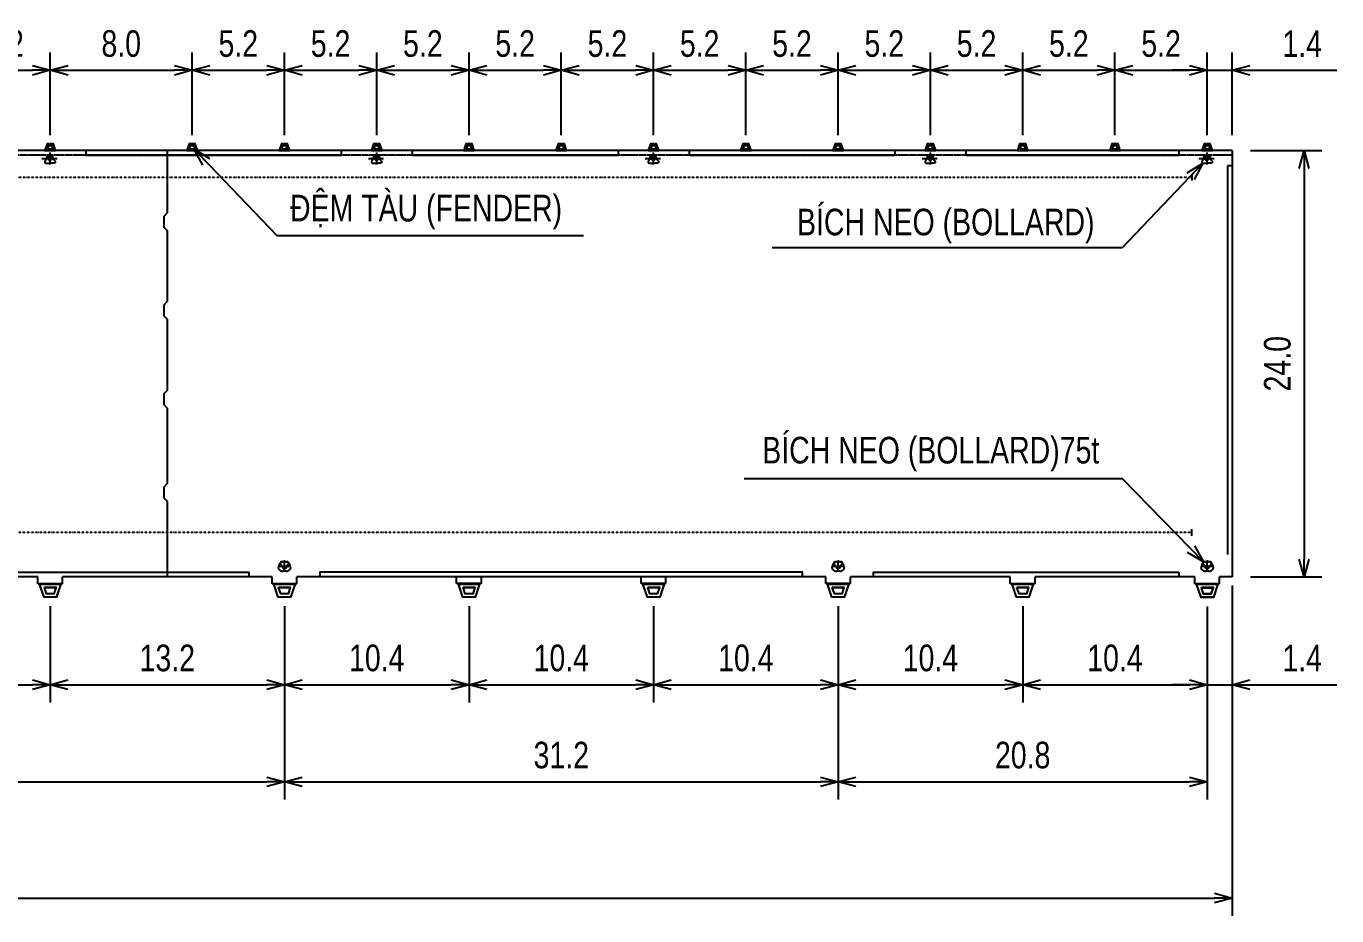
# Model space of a CAD drawing. Header units: millimetres. Extents: x -219544 to 1876052, y -110495 to 144706.
# Drawn here: x 59429 to 133280, y -1960 to 48141 of the extents above; entities that cross this region are included whole.
import ezdxf
from ezdxf.enums import TextEntityAlignment as Align

# ---------------------------------------------------------------- set-up
doc = ezdxf.new("R2010")
doc.units = ezdxf.units.MM
doc.header["$LTSCALE"] = 3
doc.header["$MEASUREMENT"] = 0
for name, pattern in [('CENTER', [2, 1.25, -0.25, 0.25, -0.25]), ('DASHDOTX2', [2, 1, -0.5, 0, -0.5]), ('HIDDEN', [0.375, 0.25, -0.125])]:
    doc.linetypes.add(name, pattern=pattern)
doc.layers.get('0').update_dxf_attribs({"linetype": 'CONTINUOUS'})
doc.layers.get('DEFPOINTS').update_dxf_attribs({"linetype": 'CONTINUOUS'})
for name, color, linetype in [('BELT', 6, 'CONTINUOUS'), ('BORDER', 10, 'CONTINUOUS'), ('CENTER', 1, 'CENTER'), ('DIM-HATCH', 2, 'CONTINUOUS'), ('FRAME', 1, 'CONTINUOUS'), ('MAINLINE', 1, 'CONTINUOUS')]:
    doc.layers.add(name, color=color, linetype=linetype)
doc.styles.add('TXT3', font='vn_vni.shx', dxfattribs={"width": 0.8})
doc.dimstyles.get("Standard").update_dxf_attribs({"dimtxt": 1500, "dimasz": 1000, "dimexe": 1000, "dimexo": 500, "dimgap": 750, "dimtad": 1, "dimdec": 1, "dimlfac": 0.001, "dimzin": 0, "dimdsep": 46, "dimtxsty": 'TXT3', "dimblk": 'OPEN30', "dimcen": 1500, "dimadec": 0, "dimazin": 0, "dimtfac": 0.75, "dimtdec": 1, "dimtmove": 2, "dimatfit": 3, "dimldrblk": 'OPEN30', "dimfxl": 1, "dimtolj": 1, "dimtzin": 0, "dimarcsym": 0})

# ---------------------------------------------------------------- blocks, each defined once
blk = doc.blocks.new('_Open30')
at = {"color": 0, "linetype": 'ByBlock', "lineweight": -2}
for p, q in [((-1, 0.268), (0, 0)), ((0, 0), (-1, -0.268)), ((0, 0), (-1, 0))]:
    blk.add_line(p, q, dxfattribs=at)
blk = doc.blocks.new('*D35')
at = {"color": 0, "lineweight": -2}
for p, q in [((128412, 41133), (132436, 41133)), ((131436, 40133), (131436, 18133)), ((128412, 17133), (132436, 17133))]:
    blk.add_line(p, q, dxfattribs=at)
at = {"layer": 'DEFPOINTS', "color": 0}
for p in [(127912, 41133), (127912, 17133), (131436, 17133)]:
    blk.add_point(p, dxfattribs=at)
at = {"color": 0, "lineweight": -2, "xscale": 1000, "yscale": 1000, "zscale": 1000}
for p, rotation in [((131436, 41133), 90), ((131436, 17133), 270)]:
    blk.add_blockref('_Open30', p, dxfattribs=dict(at, rotation=rotation))
at = {"color": 0, "insert": (129936, 29133), "char_height": 1500, "attachment_point": 5, "rotation": 90, "style": 'TXT3'}
blk.add_mtext('\\A1;24.0', dxfattribs=at)
blk = doc.blocks.new('75t')
at = {"layer": 'BELT'}
for p, q in [((-336, -124), (-308, 26)), ((-300, 50), (-246, 144)), ((-246, 144), (-221, 187)), ((-182, 221), (-117, 244)), ((175, 244), (-175, 244)), ((-117, 244), (-25, 277)), ((25, 277), (117, 244)), ((117, 244), (182, 221)), ((221, 187), (246, 144)), ((246, 144), (300, 50)), ((308, 26), (336, -124)), ((95, -281), (-95, -281))]:
    blk.add_line(p, q, dxfattribs=at)
for centre, major_axis, start_param, end_param in [((-234, 12), (75, 0), 2.624869, 2.956216), ((-175, 169), (-75, 0), -1.570796, 0.948975), ((-156, 150), (-75, 0), -1.225237, -0.516691), ((-346, -70), (219, 0), 0.199595, 0.948973), ((0, 206), (75, 0), 1.225241, 1.916352), ((0, 0), (-21.9, 0), 3.141597, 9.424782), ((346, -70), (-219, 0), -0.948973, -0.199595), ((175, 169), (75, 0), -0.948975, 1.570796), ((156, 150), (75, 0), 0.516691, 1.225237), ((234, 12), (-75, 0), 3.326969, 3.658316), ((-262, -137), (-75, 0), -0.185347, 0.790246), ((-95, 31), (312, 0), 3.931838, 4.712388), ((0, 0), (-134, 0), 0.199597, 2.941996), ((95, 31), (-312, 0), 1.570797, 2.351347), ((262, -137), (75, 0), -0.790246, 0.185347)]:
    blk.add_ellipse(centre, major_axis=major_axis, ratio=1, start_param=start_param, end_param=end_param, dxfattribs=at)
at = {"layer": 'CENTER'}
for p, q in [((0, -302), (0, 306)), ((0, 144), (0, 269)), ((364, -25), (-364, -25))]:
    blk.add_line(p, q, dxfattribs=at)
blk = doc.blocks.new('*D36')
at = {"color": 0, "lineweight": -2}
for p, q in [((-172620, 10355), (-172620, -1960)), ((127380, 10355), (127380, -1960)), ((-171620, -960), (126380, -960))]:
    blk.add_line(p, q, dxfattribs=at)
at = {"layer": 'DEFPOINTS', "color": 0}
for p in [(-172620, 10855), (127380, 10855), (127380, -960)]:
    blk.add_point(p, dxfattribs=at)
at = {"color": 0, "lineweight": -2, "xscale": 1000, "yscale": 1000, "zscale": 1000, "rotation": 180}
blk.add_blockref('_Open30', (-172620, -960), dxfattribs=at)
at = {"color": 0, "lineweight": -2, "xscale": 1000, "yscale": 1000, "zscale": 1000}
blk.add_blockref('_Open30', (127380, -960), dxfattribs=at)
at = {"color": 0, "insert": (-22620, 540), "char_height": 1500, "attachment_point": 5, "style": 'TXT3'}
blk.add_mtext('\\A1;300.0', dxfattribs=at)
blk = doc.blocks.new('*D42')
at = {"color": 0, "lineweight": -2}
for p, q in [((55584, 42008), (55584, 46657)), ((60784, 42008), (60784, 46657)), ((56584, 45657), (59784, 45657))]:
    blk.add_line(p, q, dxfattribs=at)
at = {"layer": 'DEFPOINTS', "color": 0}
for p in [(60784, 45657), (55584, 41508), (60784, 41508)]:
    blk.add_point(p, dxfattribs=at)
at = {"color": 0, "lineweight": -2, "xscale": 1000, "yscale": 1000, "zscale": 1000, "rotation": 180}
blk.add_blockref('_Open30', (55584, 45657), dxfattribs=at)
at = {"color": 0, "lineweight": -2, "xscale": 1000, "yscale": 1000, "zscale": 1000}
blk.add_blockref('_Open30', (60784, 45657), dxfattribs=at)
at = {"color": 0, "insert": (58184, 47157), "char_height": 1500, "attachment_point": 5, "style": 'TXT3'}
blk.add_mtext('\\A1;5.2', dxfattribs=at)
blk = doc.blocks.new('*D43')
at = {"color": 0, "lineweight": -2}
for p, q in [((60784, 42008), (60784, 46657)), ((68780, 42008), (68780, 46657)), ((61784, 45657), (67780, 45657))]:
    blk.add_line(p, q, dxfattribs=at)
at = {"layer": 'DEFPOINTS', "color": 0}
for p in [(68780, 45657), (60784, 41508), (68780, 41508)]:
    blk.add_point(p, dxfattribs=at)
at = {"color": 0, "lineweight": -2, "xscale": 1000, "yscale": 1000, "zscale": 1000, "rotation": 180}
blk.add_blockref('_Open30', (60784, 45657), dxfattribs=at)
at = {"color": 0, "lineweight": -2, "xscale": 1000, "yscale": 1000, "zscale": 1000}
blk.add_blockref('_Open30', (68780, 45657), dxfattribs=at)
at = {"color": 0, "insert": (64782, 47157), "char_height": 1500, "attachment_point": 5, "style": 'TXT3'}
blk.add_mtext('\\A1;8.0', dxfattribs=at)
blk = doc.blocks.new('*D44')
at = {"color": 0, "lineweight": -2}
for p, q in [((68780, 42008), (68780, 46657)), ((73980, 42008), (73980, 46657)), ((69780, 45657), (72980, 45657))]:
    blk.add_line(p, q, dxfattribs=at)
at = {"layer": 'DEFPOINTS', "color": 0}
for p in [(73980, 45657), (68780, 41508), (73980, 41508)]:
    blk.add_point(p, dxfattribs=at)
at = {"color": 0, "lineweight": -2, "xscale": 1000, "yscale": 1000, "zscale": 1000, "rotation": 180}
blk.add_blockref('_Open30', (68780, 45657), dxfattribs=at)
at = {"color": 0, "lineweight": -2, "xscale": 1000, "yscale": 1000, "zscale": 1000}
blk.add_blockref('_Open30', (73980, 45657), dxfattribs=at)
at = {"color": 0, "insert": (71380, 47157), "char_height": 1500, "attachment_point": 5, "style": 'TXT3'}
blk.add_mtext('\\A1;5.2', dxfattribs=at)
blk = doc.blocks.new('*D45')
at = {"color": 0, "lineweight": -2}
for p, q in [((73980, 42008), (73980, 46657)), ((79180, 42008), (79180, 46657)), ((74980, 45657), (78180, 45657))]:
    blk.add_line(p, q, dxfattribs=at)
at = {"layer": 'DEFPOINTS', "color": 0}
for p in [(79180, 45657), (73980, 41508), (79180, 41508)]:
    blk.add_point(p, dxfattribs=at)
at = {"color": 0, "lineweight": -2, "xscale": 1000, "yscale": 1000, "zscale": 1000, "rotation": 180}
blk.add_blockref('_Open30', (73980, 45657), dxfattribs=at)
at = {"color": 0, "lineweight": -2, "xscale": 1000, "yscale": 1000, "zscale": 1000}
blk.add_blockref('_Open30', (79180, 45657), dxfattribs=at)
at = {"color": 0, "insert": (76580, 47157), "char_height": 1500, "attachment_point": 5, "style": 'TXT3'}
blk.add_mtext('\\A1;5.2', dxfattribs=at)
blk = doc.blocks.new('*D46')
at = {"color": 0, "lineweight": -2}
for p, q in [((79180, 42008), (79180, 46657)), ((84380, 42008), (84380, 46657)), ((80180, 45657), (83380, 45657))]:
    blk.add_line(p, q, dxfattribs=at)
at = {"layer": 'DEFPOINTS', "color": 0}
for p in [(84380, 45657), (79180, 41508), (84380, 41508)]:
    blk.add_point(p, dxfattribs=at)
at = {"color": 0, "lineweight": -2, "xscale": 1000, "yscale": 1000, "zscale": 1000, "rotation": 180}
blk.add_blockref('_Open30', (79180, 45657), dxfattribs=at)
at = {"color": 0, "lineweight": -2, "xscale": 1000, "yscale": 1000, "zscale": 1000}
blk.add_blockref('_Open30', (84380, 45657), dxfattribs=at)
at = {"color": 0, "insert": (81780, 47157), "char_height": 1500, "attachment_point": 5, "style": 'TXT3'}
blk.add_mtext('\\A1;5.2', dxfattribs=at)
blk = doc.blocks.new('*D47')
at = {"color": 0, "lineweight": -2}
for p, q in [((84380, 42008), (84380, 46657)), ((89580, 42008), (89580, 46657)), ((85380, 45657), (88580, 45657))]:
    blk.add_line(p, q, dxfattribs=at)
at = {"layer": 'DEFPOINTS', "color": 0}
for p in [(89580, 45657), (84380, 41508), (89580, 41508)]:
    blk.add_point(p, dxfattribs=at)
at = {"color": 0, "lineweight": -2, "xscale": 1000, "yscale": 1000, "zscale": 1000, "rotation": 180}
blk.add_blockref('_Open30', (84380, 45657), dxfattribs=at)
at = {"color": 0, "lineweight": -2, "xscale": 1000, "yscale": 1000, "zscale": 1000}
blk.add_blockref('_Open30', (89580, 45657), dxfattribs=at)
at = {"color": 0, "insert": (86980, 47157), "char_height": 1500, "attachment_point": 5, "style": 'TXT3'}
blk.add_mtext('\\A1;5.2', dxfattribs=at)
blk = doc.blocks.new('*D48')
at = {"color": 0, "lineweight": -2}
for p, q in [((89580, 42008), (89580, 46657)), ((94780, 42008), (94780, 46657)), ((90580, 45657), (93780, 45657))]:
    blk.add_line(p, q, dxfattribs=at)
at = {"layer": 'DEFPOINTS', "color": 0}
for p in [(94780, 45657), (89580, 41508), (94780, 41508)]:
    blk.add_point(p, dxfattribs=at)
at = {"color": 0, "lineweight": -2, "xscale": 1000, "yscale": 1000, "zscale": 1000, "rotation": 180}
blk.add_blockref('_Open30', (89580, 45657), dxfattribs=at)
at = {"color": 0, "lineweight": -2, "xscale": 1000, "yscale": 1000, "zscale": 1000}
blk.add_blockref('_Open30', (94780, 45657), dxfattribs=at)
at = {"color": 0, "insert": (92180, 47157), "char_height": 1500, "attachment_point": 5, "style": 'TXT3'}
blk.add_mtext('\\A1;5.2', dxfattribs=at)
blk = doc.blocks.new('*D49')
at = {"color": 0, "lineweight": -2}
for p, q in [((94780, 42008), (94780, 46657)), ((99980, 42008), (99980, 46657)), ((95780, 45657), (98980, 45657))]:
    blk.add_line(p, q, dxfattribs=at)
at = {"layer": 'DEFPOINTS', "color": 0}
for p in [(99980, 45657), (94780, 41508), (99980, 41508)]:
    blk.add_point(p, dxfattribs=at)
at = {"color": 0, "lineweight": -2, "xscale": 1000, "yscale": 1000, "zscale": 1000, "rotation": 180}
blk.add_blockref('_Open30', (94780, 45657), dxfattribs=at)
at = {"color": 0, "lineweight": -2, "xscale": 1000, "yscale": 1000, "zscale": 1000}
blk.add_blockref('_Open30', (99980, 45657), dxfattribs=at)
at = {"color": 0, "insert": (97380, 47157), "char_height": 1500, "attachment_point": 5, "style": 'TXT3'}
blk.add_mtext('\\A1;5.2', dxfattribs=at)
blk = doc.blocks.new('*D50')
at = {"color": 0, "lineweight": -2}
for p, q in [((99980, 42008), (99980, 46657)), ((105180, 42008), (105180, 46657)), ((100980, 45657), (104180, 45657))]:
    blk.add_line(p, q, dxfattribs=at)
at = {"layer": 'DEFPOINTS', "color": 0}
for p in [(105180, 45657), (99980, 41508), (105180, 41508)]:
    blk.add_point(p, dxfattribs=at)
at = {"color": 0, "lineweight": -2, "xscale": 1000, "yscale": 1000, "zscale": 1000, "rotation": 180}
blk.add_blockref('_Open30', (99980, 45657), dxfattribs=at)
at = {"color": 0, "lineweight": -2, "xscale": 1000, "yscale": 1000, "zscale": 1000}
blk.add_blockref('_Open30', (105180, 45657), dxfattribs=at)
at = {"color": 0, "insert": (102580, 47157), "char_height": 1500, "attachment_point": 5, "style": 'TXT3'}
blk.add_mtext('\\A1;5.2', dxfattribs=at)
blk = doc.blocks.new('*D51')
at = {"color": 0, "lineweight": -2}
for p, q in [((105180, 42008), (105180, 46657)), ((110380, 42008), (110380, 46657)), ((106180, 45657), (109380, 45657))]:
    blk.add_line(p, q, dxfattribs=at)
at = {"layer": 'DEFPOINTS', "color": 0}
for p in [(110380, 45657), (105180, 41508), (110380, 41508)]:
    blk.add_point(p, dxfattribs=at)
at = {"color": 0, "lineweight": -2, "xscale": 1000, "yscale": 1000, "zscale": 1000, "rotation": 180}
blk.add_blockref('_Open30', (105180, 45657), dxfattribs=at)
at = {"color": 0, "lineweight": -2, "xscale": 1000, "yscale": 1000, "zscale": 1000}
blk.add_blockref('_Open30', (110380, 45657), dxfattribs=at)
at = {"color": 0, "insert": (107780, 47157), "char_height": 1500, "attachment_point": 5, "style": 'TXT3'}
blk.add_mtext('\\A1;5.2', dxfattribs=at)
blk = doc.blocks.new('*D52')
at = {"color": 0, "lineweight": -2}
for p, q in [((110380, 42008), (110380, 46657)), ((115580, 42008), (115580, 46657)), ((111380, 45657), (114580, 45657))]:
    blk.add_line(p, q, dxfattribs=at)
at = {"layer": 'DEFPOINTS', "color": 0}
for p in [(115580, 45657), (110380, 41508), (115580, 41508)]:
    blk.add_point(p, dxfattribs=at)
at = {"color": 0, "lineweight": -2, "xscale": 1000, "yscale": 1000, "zscale": 1000, "rotation": 180}
blk.add_blockref('_Open30', (110380, 45657), dxfattribs=at)
at = {"color": 0, "lineweight": -2, "xscale": 1000, "yscale": 1000, "zscale": 1000}
blk.add_blockref('_Open30', (115580, 45657), dxfattribs=at)
at = {"color": 0, "insert": (112980, 47157), "char_height": 1500, "attachment_point": 5, "style": 'TXT3'}
blk.add_mtext('\\A1;5.2', dxfattribs=at)
blk = doc.blocks.new('*D53')
at = {"color": 0, "lineweight": -2}
for p, q in [((115580, 42008), (115580, 46657)), ((120780, 42008), (120780, 46657)), ((116580, 45657), (119780, 45657))]:
    blk.add_line(p, q, dxfattribs=at)
at = {"layer": 'DEFPOINTS', "color": 0}
for p in [(120780, 45657), (115580, 41508), (120780, 41508)]:
    blk.add_point(p, dxfattribs=at)
at = {"color": 0, "lineweight": -2, "xscale": 1000, "yscale": 1000, "zscale": 1000, "rotation": 180}
blk.add_blockref('_Open30', (115580, 45657), dxfattribs=at)
at = {"color": 0, "lineweight": -2, "xscale": 1000, "yscale": 1000, "zscale": 1000}
blk.add_blockref('_Open30', (120780, 45657), dxfattribs=at)
at = {"color": 0, "insert": (118180, 47157), "char_height": 1500, "attachment_point": 5, "style": 'TXT3'}
blk.add_mtext('\\A1;5.2', dxfattribs=at)
blk = doc.blocks.new('*D54')
at = {"color": 0, "lineweight": -2}
for p, q in [((120780, 42008), (120780, 46657)), ((125980, 42008), (125980, 46657)), ((121780, 45657), (124980, 45657))]:
    blk.add_line(p, q, dxfattribs=at)
at = {"layer": 'DEFPOINTS', "color": 0}
for p in [(125980, 45657), (120780, 41508), (125980, 41508)]:
    blk.add_point(p, dxfattribs=at)
at = {"color": 0, "lineweight": -2, "xscale": 1000, "yscale": 1000, "zscale": 1000, "rotation": 180}
blk.add_blockref('_Open30', (120780, 45657), dxfattribs=at)
at = {"color": 0, "lineweight": -2, "xscale": 1000, "yscale": 1000, "zscale": 1000}
blk.add_blockref('_Open30', (125980, 45657), dxfattribs=at)
at = {"color": 0, "insert": (123380, 47157), "char_height": 1500, "attachment_point": 5, "style": 'TXT3'}
blk.add_mtext('\\A1;5.2', dxfattribs=at)
blk = doc.blocks.new('*D55')
at = {"color": 0, "lineweight": -2}
for p, q in [((125980, 42008), (125980, 46657)), ((127380, 42008), (127380, 46657)), ((124980, 45657), (123980, 45657)), ((125980, 45657), (127380, 45657)), ((128380, 45657), (133280, 45657))]:
    blk.add_line(p, q, dxfattribs=at)
at = {"layer": 'DEFPOINTS', "color": 0}
for p in [(127380, 45657), (125980, 41508), (127380, 41508)]:
    blk.add_point(p, dxfattribs=at)
at = {"color": 0, "lineweight": -2, "xscale": 1000, "yscale": 1000, "zscale": 1000}
blk.add_blockref('_Open30', (125980, 45657), dxfattribs=at)
at = {"color": 0, "lineweight": -2, "xscale": 1000, "yscale": 1000, "zscale": 1000, "rotation": 180}
blk.add_blockref('_Open30', (127380, 45657), dxfattribs=at)
at = {"color": 0, "insert": (131330, 47157), "char_height": 1500, "attachment_point": 5, "style": 'TXT3'}
blk.add_mtext('\\A1;1.4', dxfattribs=at)
blk = doc.blocks.new('*D77')
at = {"color": 0, "lineweight": -2}
for p, q in [((50380, 15462), (50380, 10052)), ((60778, 15476), (60778, 10052)), ((51380, 11052), (59778, 11052))]:
    blk.add_line(p, q, dxfattribs=at)
at = {"layer": 'DEFPOINTS', "color": 0}
for p in [(50380, 15962), (60778, 15976), (60778, 11052)]:
    blk.add_point(p, dxfattribs=at)
at = {"color": 0, "lineweight": -2, "xscale": 1000, "yscale": 1000, "zscale": 1000, "rotation": 180}
blk.add_blockref('_Open30', (50380, 11052), dxfattribs=at)
at = {"color": 0, "lineweight": -2, "xscale": 1000, "yscale": 1000, "zscale": 1000}
blk.add_blockref('_Open30', (60778, 11052), dxfattribs=at)
at = {"color": 0, "insert": (55579, 12552), "char_height": 1500, "attachment_point": 5, "style": 'TXT3'}
blk.add_mtext('\\A1;10.4', dxfattribs=at)
blk = doc.blocks.new('*D78')
at = {"color": 0, "lineweight": -2}
for p, q in [((60778, 15476), (60778, 10052)), ((73980, 15476), (73980, 10052)), ((61778, 11052), (72980, 11052))]:
    blk.add_line(p, q, dxfattribs=at)
at = {"layer": 'DEFPOINTS', "color": 0}
for p in [(60778, 15976), (73980, 15976), (73980, 11052)]:
    blk.add_point(p, dxfattribs=at)
at = {"color": 0, "lineweight": -2, "xscale": 1000, "yscale": 1000, "zscale": 1000, "rotation": 180}
blk.add_blockref('_Open30', (60778, 11052), dxfattribs=at)
at = {"color": 0, "lineweight": -2, "xscale": 1000, "yscale": 1000, "zscale": 1000}
blk.add_blockref('_Open30', (73980, 11052), dxfattribs=at)
at = {"color": 0, "insert": (67379, 12552), "char_height": 1500, "attachment_point": 5, "style": 'TXT3'}
blk.add_mtext('\\A1;13.2', dxfattribs=at)
blk = doc.blocks.new('*D79')
at = {"color": 0, "lineweight": -2}
for p, q in [((73980, 15476), (73980, 10052)), ((84380, 15476), (84380, 10052)), ((74980, 11052), (83380, 11052))]:
    blk.add_line(p, q, dxfattribs=at)
at = {"layer": 'DEFPOINTS', "color": 0}
for p in [(73980, 15976), (84380, 15976), (84380, 11052)]:
    blk.add_point(p, dxfattribs=at)
at = {"color": 0, "lineweight": -2, "xscale": 1000, "yscale": 1000, "zscale": 1000, "rotation": 180}
blk.add_blockref('_Open30', (73980, 11052), dxfattribs=at)
at = {"color": 0, "lineweight": -2, "xscale": 1000, "yscale": 1000, "zscale": 1000}
blk.add_blockref('_Open30', (84380, 11052), dxfattribs=at)
at = {"color": 0, "insert": (79180, 12552), "char_height": 1500, "attachment_point": 5, "style": 'TXT3'}
blk.add_mtext('\\A1;10.4', dxfattribs=at)
blk = doc.blocks.new('*D80')
at = {"color": 0, "lineweight": -2}
for p, q in [((84380, 15476), (84380, 10052)), ((94780, 15476), (94780, 10052)), ((85380, 11052), (93780, 11052))]:
    blk.add_line(p, q, dxfattribs=at)
at = {"layer": 'DEFPOINTS', "color": 0}
for p in [(84380, 15976), (94780, 15976), (94780, 11052)]:
    blk.add_point(p, dxfattribs=at)
at = {"color": 0, "lineweight": -2, "xscale": 1000, "yscale": 1000, "zscale": 1000, "rotation": 180}
blk.add_blockref('_Open30', (84380, 11052), dxfattribs=at)
at = {"color": 0, "lineweight": -2, "xscale": 1000, "yscale": 1000, "zscale": 1000}
blk.add_blockref('_Open30', (94780, 11052), dxfattribs=at)
at = {"color": 0, "insert": (89580, 12552), "char_height": 1500, "attachment_point": 5, "style": 'TXT3'}
blk.add_mtext('\\A1;10.4', dxfattribs=at)
blk = doc.blocks.new('*D81')
at = {"color": 0, "lineweight": -2}
for p, q in [((94780, 15476), (94780, 10052)), ((105180, 15476), (105180, 10052)), ((95780, 11052), (104180, 11052))]:
    blk.add_line(p, q, dxfattribs=at)
at = {"layer": 'DEFPOINTS', "color": 0}
for p in [(94780, 15976), (105180, 15976), (105180, 11052)]:
    blk.add_point(p, dxfattribs=at)
at = {"color": 0, "lineweight": -2, "xscale": 1000, "yscale": 1000, "zscale": 1000, "rotation": 180}
blk.add_blockref('_Open30', (94780, 11052), dxfattribs=at)
at = {"color": 0, "lineweight": -2, "xscale": 1000, "yscale": 1000, "zscale": 1000}
blk.add_blockref('_Open30', (105180, 11052), dxfattribs=at)
at = {"color": 0, "insert": (99980, 12552), "char_height": 1500, "attachment_point": 5, "style": 'TXT3'}
blk.add_mtext('\\A1;10.4', dxfattribs=at)
blk = doc.blocks.new('*D82')
at = {"color": 0, "lineweight": -2}
for p, q in [((105180, 15476), (105180, 10052)), ((115580, 15476), (115580, 10052)), ((106180, 11052), (114580, 11052))]:
    blk.add_line(p, q, dxfattribs=at)
at = {"layer": 'DEFPOINTS', "color": 0}
for p in [(105180, 15976), (115580, 15976), (115580, 11052)]:
    blk.add_point(p, dxfattribs=at)
at = {"color": 0, "lineweight": -2, "xscale": 1000, "yscale": 1000, "zscale": 1000, "rotation": 180}
blk.add_blockref('_Open30', (105180, 11052), dxfattribs=at)
at = {"color": 0, "lineweight": -2, "xscale": 1000, "yscale": 1000, "zscale": 1000}
blk.add_blockref('_Open30', (115580, 11052), dxfattribs=at)
at = {"color": 0, "insert": (110380, 12552), "char_height": 1500, "attachment_point": 5, "style": 'TXT3'}
blk.add_mtext('\\A1;10.4', dxfattribs=at)
blk = doc.blocks.new('*D83')
at = {"color": 0, "lineweight": -2}
for p, q in [((115580, 15476), (115580, 10052)), ((125980, 15463), (125980, 10052)), ((116580, 11052), (124980, 11052))]:
    blk.add_line(p, q, dxfattribs=at)
at = {"layer": 'DEFPOINTS', "color": 0}
for p in [(115580, 15976), (125980, 15963), (125980, 11052)]:
    blk.add_point(p, dxfattribs=at)
at = {"color": 0, "lineweight": -2, "xscale": 1000, "yscale": 1000, "zscale": 1000, "rotation": 180}
blk.add_blockref('_Open30', (115580, 11052), dxfattribs=at)
at = {"color": 0, "lineweight": -2, "xscale": 1000, "yscale": 1000, "zscale": 1000}
blk.add_blockref('_Open30', (125980, 11052), dxfattribs=at)
at = {"color": 0, "insert": (120780, 12552), "char_height": 1500, "attachment_point": 5, "style": 'TXT3'}
blk.add_mtext('\\A1;10.4', dxfattribs=at)
blk = doc.blocks.new('*D84')
at = {"color": 0, "lineweight": -2}
for p, q in [((127380, 16633), (127380, 10052)), ((125980, 15463), (125980, 10052)), ((124980, 11052), (123980, 11052)), ((125980, 11052), (127380, 11052)), ((128380, 11052), (133280, 11052))]:
    blk.add_line(p, q, dxfattribs=at)
at = {"layer": 'DEFPOINTS', "color": 0}
for p in [(127380, 17133), (125980, 15963), (127380, 11052)]:
    blk.add_point(p, dxfattribs=at)
at = {"color": 0, "lineweight": -2, "xscale": 1000, "yscale": 1000, "zscale": 1000}
blk.add_blockref('_Open30', (125980, 11052), dxfattribs=at)
at = {"color": 0, "lineweight": -2, "xscale": 1000, "yscale": 1000, "zscale": 1000, "rotation": 180}
blk.add_blockref('_Open30', (127380, 11052), dxfattribs=at)
at = {"color": 0, "insert": (131330, 12552), "char_height": 1500, "attachment_point": 5, "style": 'TXT3'}
blk.add_mtext('\\A1;1.4', dxfattribs=at)
blk = doc.blocks.new('*D96')
at = {"layer": 'DEFPOINTS', "color": 0}
for p in [(39980, 15962), (73980, 15976), (73980, 5582)]:
    blk.add_point(p, dxfattribs=at)
at = {"layer": 'FRAME', "color": 0, "lineweight": -2}
for p, q in [((39980, 15462), (39980, 4582)), ((73980, 15476), (73980, 4582)), ((40980, 5582), (72980, 5582))]:
    blk.add_line(p, q, dxfattribs=at)
at = {"layer": 'FRAME', "color": 0, "lineweight": -2, "xscale": 1000, "yscale": 1000, "zscale": 1000, "rotation": 180}
blk.add_blockref('_Open30', (39980, 5582), dxfattribs=at)
at = {"layer": 'FRAME', "color": 0, "lineweight": -2, "xscale": 1000, "yscale": 1000, "zscale": 1000}
blk.add_blockref('_Open30', (73980, 5582), dxfattribs=at)
at = {"layer": 'FRAME', "color": 0, "insert": (56980, 7082), "char_height": 1500, "attachment_point": 5, "style": 'TXT3'}
blk.add_mtext('\\A1;34.0', dxfattribs=at)
blk = doc.blocks.new('*D97')
at = {"layer": 'DEFPOINTS', "color": 0}
for p in [(73980, 15976), (105180, 15976), (105180, 5582)]:
    blk.add_point(p, dxfattribs=at)
at = {"layer": 'FRAME', "color": 0, "lineweight": -2}
for p, q in [((73980, 15476), (73980, 4582)), ((105180, 15476), (105180, 4582)), ((74980, 5582), (104180, 5582))]:
    blk.add_line(p, q, dxfattribs=at)
at = {"layer": 'FRAME', "color": 0, "lineweight": -2, "xscale": 1000, "yscale": 1000, "zscale": 1000, "rotation": 180}
blk.add_blockref('_Open30', (73980, 5582), dxfattribs=at)
at = {"layer": 'FRAME', "color": 0, "lineweight": -2, "xscale": 1000, "yscale": 1000, "zscale": 1000}
blk.add_blockref('_Open30', (105180, 5582), dxfattribs=at)
at = {"layer": 'FRAME', "color": 0, "insert": (89580, 7082), "char_height": 1500, "attachment_point": 5, "style": 'TXT3'}
blk.add_mtext('\\A1;31.2', dxfattribs=at)
blk = doc.blocks.new('*D98')
at = {"layer": 'DEFPOINTS', "color": 0}
for p in [(105180, 15976), (125980, 15963), (125980, 5582)]:
    blk.add_point(p, dxfattribs=at)
at = {"layer": 'FRAME', "color": 0, "lineweight": -2}
for p, q in [((105180, 15476), (105180, 4582)), ((125980, 15463), (125980, 4582)), ((106180, 5582), (124980, 5582))]:
    blk.add_line(p, q, dxfattribs=at)
at = {"layer": 'FRAME', "color": 0, "lineweight": -2, "xscale": 1000, "yscale": 1000, "zscale": 1000, "rotation": 180}
blk.add_blockref('_Open30', (105180, 5582), dxfattribs=at)
at = {"layer": 'FRAME', "color": 0, "lineweight": -2, "xscale": 1000, "yscale": 1000, "zscale": 1000}
blk.add_blockref('_Open30', (125980, 5582), dxfattribs=at)
at = {"layer": 'FRAME', "color": 0, "insert": (115580, 7082), "char_height": 1500, "attachment_point": 5, "style": 'TXT3'}
blk.add_mtext('\\A1;20.8', dxfattribs=at)

msp = doc.modelspace()

# ---------------------------------------------------------------- linework, layer by layer
at = {"color": 4}
for p, q in [((61169.27, 40674.8), (60310.98, 40674.8)), ((60765.72, 41033.21), (60765.72, 40344.98)), ((79569.27, 40674.8), (78710.98, 40674.8)), ((79165.72, 41033.21), (79165.72, 40344.98)), ((95169.27, 40674.8), (94310.98, 40674.8)), ((94765.72, 41033.21), (94765.72, 40344.98)), ((110769.27, 40674.8), (109910.98, 40674.8)), ((110365.72, 41033.21), (110365.72, 40344.98)), ((126369.27, 40674.8), (125510.98, 40674.8)), ((125965.72, 41033.21), (125965.72, 40344.98)), ((73553.42, 36359.74), (90832.62, 36359.74)), ((121192.42, 35652.95), (101467.61, 35652.95)), ((121206.39, 22650.09), (99883.62, 22650.09))]:
    msp.add_line(p, q, dxfattribs=at)
for points in [[(60598.11, 40674.8), (60495.75, 40558.39, 0.51028717), (60529.11, 40426.25), (60765.72, 40426.25)], [(60933.33, 40674.8), (61035.69, 40558.39, -0.51028717), (61002.32, 40426.25), (60765.72, 40426.25)], [(78998.11, 40674.8), (78895.75, 40558.39, 0.51028717), (78929.11, 40426.25), (79165.72, 40426.25)], [(79333.33, 40674.8), (79435.69, 40558.39, -0.51028717), (79402.32, 40426.25), (79165.72, 40426.25)], [(94598.11, 40674.8), (94495.75, 40558.39, 0.51028717), (94529.11, 40426.25), (94765.72, 40426.25)], [(94933.33, 40674.8), (95035.69, 40558.39, -0.51028717), (95002.32, 40426.25), (94765.72, 40426.25)], [(110198.11, 40674.8), (110095.75, 40558.39, 0.51028717), (110129.11, 40426.25), (110365.72, 40426.25)], [(110533.33, 40674.8), (110635.69, 40558.39, -0.51028717), (110602.32, 40426.25), (110365.72, 40426.25)], [(125798.11, 40674.8), (125695.75, 40558.39, 0.51028717), (125729.11, 40426.25), (125965.72, 40426.25)], [(126133.33, 40674.8), (126235.69, 40558.39, -0.51028717), (126202.32, 40426.25), (125965.72, 40426.25)]]:
    msp.add_lwpolyline(points, format="xyb", dxfattribs=at)
for centre in [(60765.72, 40674.8), (79165.72, 40674.8), (94765.72, 40674.8), (110365.72, 40674.8), (125965.72, 40674.8)]:
    msp.add_circle(centre, 89.17, dxfattribs=at)
for centre, radius in [((60765.72, 40674.8), 204.47), ((60765.72, 40674.8), 167.61), ((79165.72, 40674.8), 204.47), ((79165.72, 40674.8), 167.61), ((94765.72, 40674.8), 204.47), ((94765.72, 40674.8), 167.61), ((110365.72, 40674.8), 204.47), ((110365.72, 40674.8), 167.61), ((125965.72, 40674.8), 204.47), ((125965.72, 40674.8), 167.61)]:
    msp.add_arc(centre, radius, 0, 180, dxfattribs=at)
at = {"layer": 'DIM-HATCH', "color": 1}
for p, q in [((127379.69, 41133.04), (19679.7, 41133.04)), ((127379.69, 40284.98), (127112.69, 40284.98)), ((60077.74, 17133.04), (51079.69, 17133.04)), ((73279.69, 17133.04), (61477.74, 17133.04)), ((104479.69, 17133.04), (74679.69, 17133.04)), ((114879.69, 17133.04), (105879.69, 17133.04)), ((125279.69, 17133.04), (116279.69, 17133.04)), ((127379.69, 17133.04), (126679.69, 17133.04)), ((61477.74, 16733.04), (60077.74, 16733.04)), ((74679.69, 16733.04), (73279.69, 16733.04)), ((85079.69, 16747.29), (83679.69, 16747.29)), ((95479.69, 16747.29), (94079.69, 16747.29)), ((105879.69, 16747.29), (104479.69, 16747.29)), ((116279.69, 16733.04), (114879.69, 16733.04)), ((126679.69, 16733.79), (125279.69, 16733.79))]:
    msp.add_line(p, q, dxfattribs=at)
at = {"layer": 'DIM-HATCH', "color": 4}
for points in [[(60485.29, 41133.04), (61082.33, 41133.04), (60957.33, 41508.04), (60610.29, 41508.04)], [(60619.84, 41230.03), (60947.78, 41230.03), (60887.43, 41411.06), (60680.19, 41411.06)], [(68481.59, 41133.04), (69078.64, 41133.04), (68953.64, 41508.04), (68606.59, 41508.04)], [(68616.15, 41230.03), (68944.08, 41230.03), (68883.74, 41411.06), (68676.49, 41411.06)], [(73681.59, 41133.04), (74278.64, 41133.04), (74153.64, 41508.04), (73806.59, 41508.04)], [(73816.15, 41230.03), (74144.08, 41230.03), (74083.74, 41411.06), (73876.49, 41411.06)], [(78881.59, 41133.04), (79478.64, 41133.04), (79353.64, 41508.04), (79006.59, 41508.04)], [(79016.15, 41230.03), (79344.08, 41230.03), (79283.74, 41411.06), (79076.49, 41411.06)], [(84081.59, 41133.04), (84678.64, 41133.04), (84553.64, 41508.04), (84206.59, 41508.04)], [(84216.15, 41230.03), (84544.08, 41230.03), (84483.74, 41411.06), (84276.49, 41411.06)], [(89281.59, 41133.04), (89878.64, 41133.04), (89753.64, 41508.04), (89406.59, 41508.04)], [(89416.15, 41230.03), (89744.08, 41230.03), (89683.74, 41411.06), (89476.49, 41411.06)], [(94481.59, 41133.04), (95078.64, 41133.04), (94953.64, 41508.04), (94606.59, 41508.04)], [(94616.15, 41230.03), (94944.08, 41230.03), (94883.74, 41411.06), (94676.49, 41411.06)], [(99681.59, 41133.04), (100278.64, 41133.04), (100153.64, 41508.04), (99806.59, 41508.04)], [(99816.15, 41230.03), (100144.08, 41230.03), (100083.74, 41411.06), (99876.49, 41411.06)], [(104881.59, 41133.04), (105478.64, 41133.04), (105353.64, 41508.04), (105006.59, 41508.04)], [(105016.15, 41230.03), (105344.08, 41230.03), (105283.74, 41411.06), (105076.49, 41411.06)], [(110081.59, 41133.04), (110678.64, 41133.04), (110553.64, 41508.04), (110206.59, 41508.04)], [(110216.15, 41230.03), (110544.08, 41230.03), (110483.74, 41411.06), (110276.49, 41411.06)], [(115281.59, 41133.04), (115878.64, 41133.04), (115753.64, 41508.04), (115406.59, 41508.04)], [(115416.15, 41230.03), (115744.08, 41230.03), (115683.74, 41411.06), (115476.49, 41411.06)], [(120481.59, 41133.04), (121078.64, 41133.04), (120953.64, 41508.04), (120606.59, 41508.04)], [(120616.15, 41230.03), (120944.08, 41230.03), (120883.74, 41411.06), (120676.49, 41411.06)], [(125681.59, 41133.04), (126278.64, 41133.04), (126153.64, 41508.04), (125806.59, 41508.04)], [(125816.15, 41230.03), (126144.08, 41230.03), (126083.74, 41411.06), (125876.49, 41411.06)], [(60181.13, 16726.23), (61375.23, 16726.23), (61125.23, 15976.23), (60431.13, 15976.23)], [(60182.64, 16733.04), (61376.74, 16733.04), (61126.74, 15983.04), (60432.64, 15983.04)], [(60450.24, 16532.26), (61106.11, 16532.26), (60985.42, 16170.2), (60570.93, 16170.2)], [(60451.75, 16539.07), (61107.62, 16539.07), (60986.93, 16177.01), (60572.44, 16177.01)], [(73382.64, 16733.04), (74576.74, 16733.04), (74326.74, 15983.04), (73632.64, 15983.04)], [(73383.07, 16726.23), (74577.17, 16726.23), (74327.17, 15976.23), (73633.07, 15976.23)], [(73651.75, 16539.07), (74307.62, 16539.07), (74186.93, 16177.01), (73772.44, 16177.01)], [(73652.18, 16532.26), (74308.05, 16532.26), (74187.36, 16170.2), (73772.87, 16170.2)], [(83782.64, 16733.04), (84976.74, 16733.04), (84726.74, 15983.04), (84032.64, 15983.04)], [(83783.07, 16726.23), (84977.17, 16726.23), (84727.17, 15976.23), (84033.07, 15976.23)], [(84051.75, 16539.07), (84707.62, 16539.07), (84586.93, 16177.01), (84172.44, 16177.01)], [(84052.18, 16532.26), (84708.05, 16532.26), (84587.36, 16170.2), (84172.87, 16170.2)], [(94182.64, 16733.04), (95376.74, 16733.04), (95126.74, 15983.04), (94432.64, 15983.04)], [(94183.07, 16726.23), (95377.17, 16726.23), (95127.17, 15976.23), (94433.07, 15976.23)], [(94451.75, 16539.07), (95107.62, 16539.07), (94986.93, 16177.01), (94572.44, 16177.01)], [(94452.18, 16532.26), (95108.05, 16532.26), (94987.36, 16170.2), (94572.87, 16170.2)], [(104582.64, 16733.04), (105776.74, 16733.04), (105526.74, 15983.04), (104832.64, 15983.04)], [(104583.07, 16726.23), (105777.17, 16726.23), (105527.17, 15976.23), (104833.07, 15976.23)], [(104851.75, 16539.07), (105507.62, 16539.07), (105386.93, 16177.01), (104972.44, 16177.01)], [(104852.18, 16532.26), (105508.05, 16532.26), (105387.36, 16170.2), (104972.87, 16170.2)], [(114982.64, 16733.04), (116176.74, 16733.04), (115926.74, 15983.04), (115232.64, 15983.04)], [(114983.07, 16726.23), (116177.17, 16726.23), (115927.17, 15976.23), (115233.07, 15976.23)], [(115251.75, 16539.07), (115907.62, 16539.07), (115786.93, 16177.01), (115372.44, 16177.01)], [(115252.18, 16532.26), (115908.05, 16532.26), (115787.36, 16170.2), (115372.87, 16170.2)], [(125382.64, 16733.04), (126576.74, 16733.04), (126326.74, 15983.04), (125632.64, 15983.04)], [(125383.07, 16712.72), (126577.17, 16712.72), (126327.17, 15962.72), (125633.07, 15962.72)], [(125651.75, 16539.07), (126307.62, 16539.07), (126186.93, 16177.01), (125772.44, 16177.01)], [(125652.18, 16518.75), (126308.05, 16518.75), (126187.36, 16156.69), (125772.87, 16156.69)]]:
    msp.add_lwpolyline(points, close=True, dxfattribs=at)
at = {"layer": 'DIM-HATCH', "color": 1, "linetype": 'HIDDEN'}
msp.add_lwpolyline([(127379.69, 40883.04), (19385.93, 40883.04)], dxfattribs=at)
at = {"layer": 'DIM-HATCH', "color": 1, "linetype": 'Continuous'}
msp.add_lwpolyline([(127112.69, 40284.98), (127112.69, 18383.04)], dxfattribs=at)
at = {"layer": 'DIM-HATCH', "color": 1}
for points in [[(60077.74, 16733.04), (60077.74, 17133.04)], [(61477.74, 16733.04), (61477.74, 17133.04)], [(73279.69, 16733.04), (73279.69, 17133.04)], [(74679.69, 16733.04), (74679.69, 17133.04)], [(83679.69, 16747.29), (83679.69, 17147.29)], [(85079.69, 16747.29), (85079.69, 17147.29)], [(94079.69, 16747.29), (94079.69, 17147.29)], [(95479.69, 16747.29), (95479.69, 17147.29)], [(104479.69, 16747.29), (104479.69, 17133.04)], [(105879.69, 16747.29), (105879.69, 17133.04)], [(114879.69, 16733.04), (114879.69, 17133.04)], [(116279.69, 16733.04), (116279.69, 17133.04)], [(125279.69, 16733.79), (125279.69, 17133.79)], [(126679.69, 16733.79), (126679.69, 17133.79)]]:
    msp.add_lwpolyline(points, dxfattribs=at)
at = {"layer": 'FRAME', "color": 1}
for points in [[(62779.69, 41133.04), (62779.69, 40866.04)], [(77179.69, 41133.04), (77179.69, 40866.04)], [(81179.69, 41133.04), (81179.69, 40866.04)], [(92779.69, 41133.04), (92779.69, 40866.04)], [(96779.69, 41133.04), (96779.69, 40866.04)], [(108379.69, 41133.04), (108379.69, 40866.04)], [(112379.69, 41133.04), (112379.69, 40866.04)]]:
    msp.add_lwpolyline(points, dxfattribs=at)
at = {"layer": 'MAINLINE', "color": 1}
for p, q in [((77179.69, 40866.04), (62779.69, 40866.04)), ((92779.69, 40866.04), (81179.69, 40866.04)), ((108379.69, 40866.04), (96779.69, 40866.04)), ((110438.09, 40866.04), (110293.34, 40866.04)), ((124379.69, 40866.04), (112379.69, 40866.04))]:
    msp.add_line(p, q, dxfattribs=at)
at = {"layer": 'MAINLINE', "color": 1, "linetype": 'DASHDOTX2'}
for p, q in [((7379.69, 39633.04), (125110.66, 39633.04)), ((125100.13, 19633.04), (7379.69, 19633.04))]:
    msp.add_line(p, q, dxfattribs=at)
at = {"layer": 'MAINLINE'}
for points in [[(67379.69, 41133.04), (67379.69, 37633.04), (67179.69, 37433.04), (67179.69, 36833.04), (67379.69, 36633.04), (67379.69, 32633.04), (67179.69, 32433.04), (67179.69, 31833.04), (67379.69, 31633.04), (67379.69, 27633.04), (67179.69, 27433.04), (67179.69, 26833.04), (67379.69, 26633.04), (67379.69, 24383.04), (67379.69, 22383.04), (67179.69, 22183.04), (67179.69, 21583.04), (67379.69, 21383.04), (67379.69, 17133.04)], [(41985.09, 17133.04), (41985.09, 17400.24), (71979.69, 17400.24), (71979.69, 17133.04)], [(103179.69, 17133.04), (103179.69, 17400.24), (75979.69, 17400.24), (75979.69, 17133.04)], [(107179.69, 17133.04), (107179.69, 17400.24), (124379.69, 17400.24)]]:
    msp.add_lwpolyline(points, dxfattribs=at)
at = {"layer": 'MAINLINE', "color": 1}
for points in [[(124379.69, 41133.04), (124379.69, 40865.85)], [(127379.69, 41133.04), (127379.69, 17133.04)], [(125100.13, 19823.04), (125100.13, 19443.04)], [(124379.69, 17400.24), (124379.69, 17133.04)]]:
    msp.add_lwpolyline(points, dxfattribs=at)
at = {"layer": 'MAINLINE', "color": 7}
msp.add_lwpolyline([(125110.66, 39823.04), (125110.66, 39443.04)], dxfattribs=at)

# ---------------------------------------------------------------- block references
at = {"layer": 'BORDER'}
for p in [(73979.69, 17733.04), (105179.69, 17733.04), (125979.69, 17733.04)]:
    msp.add_blockref('75t', p, dxfattribs=at)

# ---------------------------------------------------------------- texts
at = {"color": 4, "style": 'TXT3', "width": 0.8}
for s, p in [('ÑEÄM TAØU (FENDER)', (81959.93, 37899.46)), ('BÍCH NEO (BOLLARD)75t', (110400.85, 24264.1))]:
    msp.add_text(s, height=1500, dxfattribs=at).set_placement(p, align=Align.MIDDLE_CENTER)
msp.add_text('BÍCH NEO (BOLLARD)', height=1500, rotation=360, dxfattribs=at).set_placement((111245.95, 37113.84), align=Align.MIDDLE_CENTER)

# ---------------------------------------------------------------- dimensions: what is measured, and where the dimension line sits
at = {"color": 4}
for base, p1, p2, angle, picture, middle in [((60783.81, 45656.93), (55583.81, 41508.04), (60783.81, 41508.04), 180, '*D42', (58183.81, 47156.93)), ((68780.12, 45656.93), (60783.81, 41508.04), (68780.12, 41508.04), 180, '*D43', (64781.96, 47156.93)), ((73980.12, 45656.93), (68780.12, 41508.04), (73980.12, 41508.04), 180, '*D44', (71380.12, 47156.93)), ((79180.12, 45656.93), (73980.12, 41508.04), (79180.12, 41508.04), 180, '*D45', (76580.12, 47156.93)), ((84380.12, 45656.93), (79180.12, 41508.04), (84380.12, 41508.04), 180, '*D46', (81780.12, 47156.93)), ((89580.12, 45656.93), (84380.12, 41508.04), (89580.12, 41508.04), 180, '*D47', (86980.12, 47156.93)), ((94780.12, 45656.93), (89580.12, 41508.04), (94780.12, 41508.04), 180, '*D48', (92180.12, 47156.93)), ((99980.12, 45656.93), (94780.12, 41508.04), (99980.12, 41508.04), 180, '*D49', (97380.12, 47156.93)), ((105180.12, 45656.93), (99980.12, 41508.04), (105180.12, 41508.04), 180, '*D50', (102580.12, 47156.93)), ((110380.12, 45656.93), (105180.12, 41508.04), (110380.12, 41508.04), 180, '*D51', (107780.12, 47156.93)), ((115580.12, 45656.93), (110380.12, 41508.04), (115580.12, 41508.04), 180, '*D52', (112980.12, 47156.93)), ((120780.12, 45656.93), (115580.12, 41508.04), (120780.12, 41508.04), 180, '*D53', (118180.12, 47156.93)), ((125980.12, 45656.93), (120780.12, 41508.04), (125980.12, 41508.04), 180, '*D54', (123380.12, 47156.93)), ((131435.81, 17133.04), (127912.46, 41133.04), (127912.46, 17133.04), 90, '*D35', (129935.81, 29133.04)), ((60778.18, 11051.58), (50380.12, 15961.98), (60778.18, 15976.23), 180, '*D77', (55579.15, 12551.58)), ((73980.12, 11051.58), (60778.18, 15976.23), (73980.12, 15976.23), 180, '*D78', (67379.15, 12551.58)), ((84380.12, 11051.58), (73980.12, 15976.23), (84380.12, 15976.23), 180, '*D79', (79180.12, 12551.58)), ((94780.12, 11051.58), (84380.12, 15976.23), (94780.12, 15976.23), 180, '*D80', (89580.12, 12551.58)), ((105180.12, 11051.58), (94780.12, 15976.23), (105180.12, 15976.23), 180, '*D81', (99980.12, 12551.58)), ((115580.12, 11051.58), (105180.12, 15976.23), (115580.12, 15976.23), 180, '*D82', (110380.12, 12551.58)), ((125980.12, 11051.58), (115580.12, 15976.23), (125980.12, 15962.72), 180, '*D83', (120780.12, 12551.58))]:
    dim = msp.add_linear_dim(base=base, p1=p1, p2=p2, angle=angle, dimstyle='STANDARD', dxfattribs=at)
    dim.commit()
    dim.dimension.update_dxf_attribs({"geometry": picture, "text_midpoint": middle})
for base, p1, p2, angle, picture, middle, dimtype in [((127379.69, 45656.93), (125980.12, 41508.04), (127379.69, 41508.04), 360, '*D55', (131329.69, 45656.93), 161), ((127379.69, 11051.58), (125980.12, 15962.72), (127379.69, 17133.04), 180, '*D84', (131329.69, 11051.58), 160)]:
    dim = msp.add_linear_dim(base=base, p1=p1, p2=p2, angle=angle, dimstyle='STANDARD', override={"dimtmove": 0}, dxfattribs=at)
    dim.commit()
    dim.dimension.update_dxf_attribs({"geometry": picture, "text_midpoint": middle, "dimtype": dimtype})
dim = msp.add_linear_dim(base=(127379.69, -959.84), p1=(-172620.31, 10854.83), p2=(127379.69, 10854.83), dimstyle='STANDARD', dxfattribs=at)
dim.commit()
dim.dimension.update_dxf_attribs({"geometry": '*D36', "text_midpoint": (-22620.31, 540.16)})
at = {"layer": 'FRAME', "color": 4}
for base, p1, p2, picture, middle in [((73980.12, 5582.49), (39980.12, 15961.98), (73980.12, 15976.23), '*D96', (56980.12, 7082.49)), ((105180.12, 5582.49), (73980.12, 15976.23), (105180.12, 15976.23), '*D97', (89580.12, 7082.49)), ((125980.12, 5582.49), (105180.12, 15976.23), (125980.12, 15962.72), '*D98', (115580.12, 7082.49))]:
    dim = msp.add_linear_dim(base=base, p1=p1, p2=p2, dimstyle='STANDARD', dxfattribs=at)
    dim.commit()
    dim.dimension.update_dxf_attribs({"geometry": picture, "text_midpoint": middle})

# ---------------------------------------------------------------- leaders
at = {"color": 4}
for points in [[(68873.51, 41230.03), (73553.42, 36359.74), (90832.62, 36359.74)], [(125729.11, 40426.25), (121192.42, 35652.95), (101467.61, 35652.95)], [(125765.99, 17966.04), (121206.39, 22650.09), (99883.62, 22650.09)]]:
    msp.add_leader(points, dimstyle='STANDARD', override={"dimgap": 750, "dimtad": 0, "dimfxl": 2}, dxfattribs=at)

doc.saveas('drawing.dxf')
